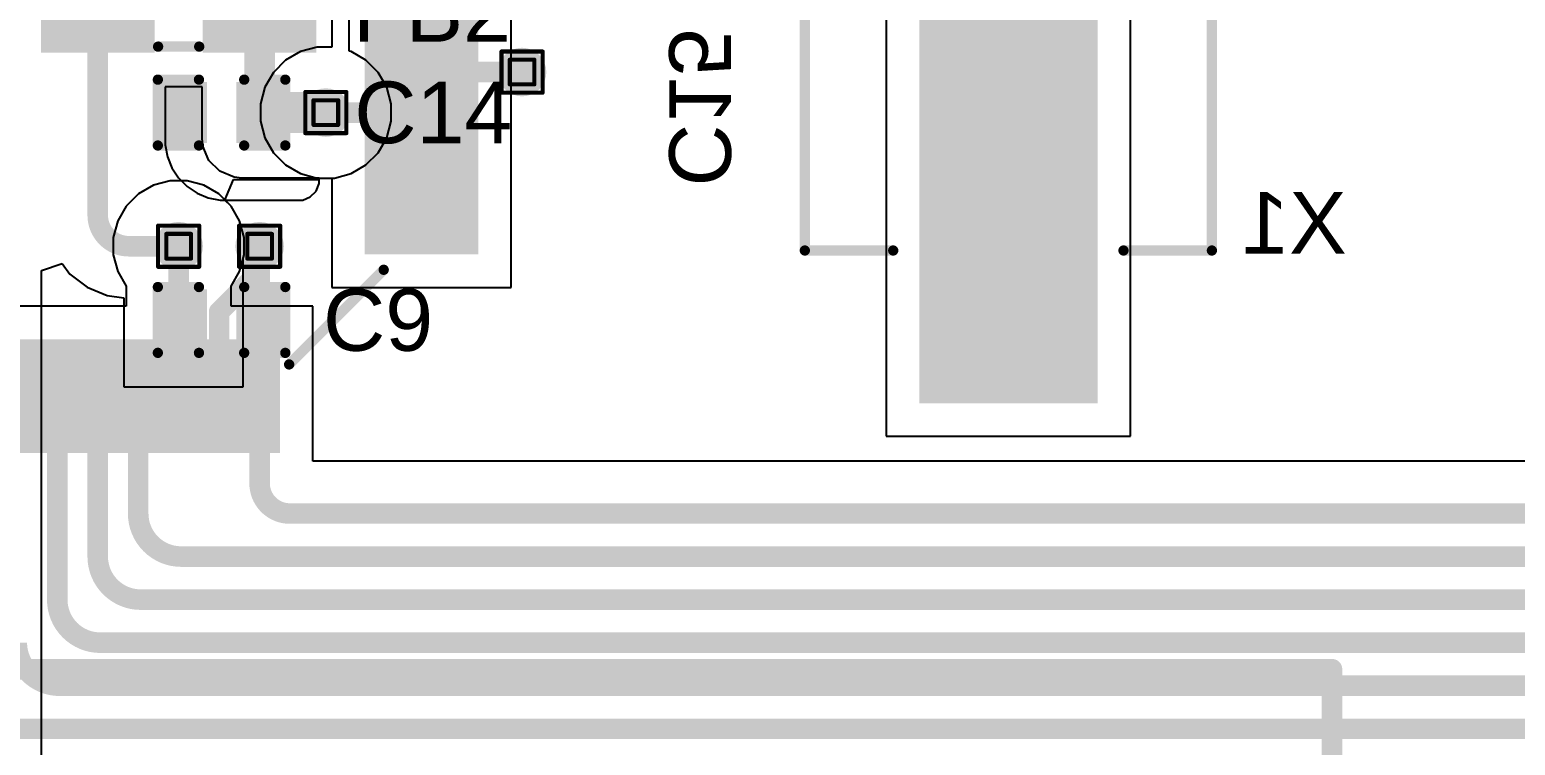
# Model space of a CAD drawing. Header units: inches. Extents: x 0 to 386, y 0 to 148.
# Drawn here: x 119.91 to 138.26, y 48.7 to 57.53 of the extents above; entities that cross this region are included whole.
import ezdxf

# ---------------------------------------------------------------- set-up
doc = ezdxf.new("R2010")
doc.units = ezdxf.units.IN
for name, color, linetype in [('Bottom Layer', 5, 'Continuous'), ('Bottom Overlay', 54, 'Continuous'), ('Bottom Paste', 16, 'Continuous'), ('Bottom Solder', 6, 'Continuous'), ('Drill Drawing', 1, 'Continuous'), ('Top Layer', 1, 'Continuous'), ('Top Overlay', 2, 'Continuous'), ('Top Paste', 8, 'Continuous'), ('Top Solder', 216, 'Continuous'), ('Via Holes', 16, 'Continuous')]:
    doc.layers.add(name, color=color, linetype=linetype)
doc.styles.add('Arial', font='', dxfattribs={"height": 0.2})
doc.styles.get('Arial').set_extended_font_data('Arial')

# ---------------------------------------------------------------- blocks, each defined once
blk = doc.blocks.new('HC_49S_SMD_B_37')
at = {"layer": 'Bottom Layer'}
blk.add_hatch(color=5, dxfattribs=at).paths.add_polyline_path([(2.00000108, 1.00000054), (7.50000024, 1.00000054), (7.50000024, -1.00000054), (2.00000108, -1.00000054)])
at = {"layer": 'Bottom Paste'}
blk.add_hatch(color=16, dxfattribs=at).paths.add_polyline_path([(2.00000108, 1.00000054), (7.50000024, 1.00000054), (7.50000024, -1.00000054), (2.00000108, -1.00000054)])
at = {"layer": 'Bottom Solder'}
blk.add_hatch(color=6, dxfattribs=at).paths.add_polyline_path([(1.89840108, 1.10160054), (7.601600239999999, 1.10160054), (7.601600239999999, -1.10160054), (1.89840108, -1.10160054)])
at = {"layer": 'Bottom Overlay'}
for points in [[(5.715, 2.5146, 0.127, 0.127, 0), (-5.715, 2.5146, 0.127, 0.127, 0)], [(5.715, 1.4224, 0.127, 0.127, 0), (5.715, 2.5146, 0.127, 0.127, 0)], [(5.715, -2.5146, 0.127, 0.127, 0), (5.715, -1.4224, 0.127, 0.127, 0)], [(5.715, -2.5146, 0.127, 0.127, 0), (-5.715, -2.5146, 0.127, 0.127, 0)]]:
    blk.add_lwpolyline(points, format="xyseb", dxfattribs=at)
for points in [[(5.68325, 2.5146, 0.0635, 0.0635, 1), (5.74675, 2.5146, 0.0635, 0.0635, 1)], [(5.68325, 2.5146, 0.0635, 0.0635, 1), (5.74675, 2.5146, 0.0635, 0.0635, 1)], [(5.68325, 1.4224, 0.0635, 0.0635, 1), (5.74675, 1.4224, 0.0635, 0.0635, 1)], [(5.68325, -1.4224, 0.0635, 0.0635, 1), (5.74675, -1.4224, 0.0635, 0.0635, 1)], [(5.68325, -2.5146, 0.0635, 0.0635, 1), (5.74675, -2.5146, 0.0635, 0.0635, 1)], [(5.68325, -2.5146, 0.0635, 0.0635, 1), (5.74675, -2.5146, 0.0635, 0.0635, 1)]]:
    blk.add_lwpolyline(points, format="xyseb", close=True, dxfattribs=at)
blk = doc.blocks.new('64_LQFP__10_10__B_39')
at = {"layer": 'Bottom Layer'}
for points in [[(-3.59999788, 6.350001269999999), (-3.59999788, 5.15000113), (-3.89999728, 5.15000113), (-3.89999728, 6.350001269999999)], [(-3.09999888, 6.350001269999999), (-3.09999888, 5.15000113), (-3.39999828, 5.15000113), (-3.39999828, 6.350001269999999)], [(-2.59999734, 6.350001269999999), (-2.59999734, 5.15000113), (-2.89999674, 5.15000113), (-2.89999674, 6.350001269999999)], [(-2.09999834, 6.350001269999999), (-2.09999834, 5.15000113), (-2.39999774, 5.15000113), (-2.39999774, 6.350001269999999)], [(-1.5999968, 6.350001269999999), (-1.5999968, 5.15000113), (-1.8999962, 5.15000113), (-1.8999962, 6.350001269999999)], [(-1.0999978, 6.350001269999999), (-1.0999978, 5.15000113), (-1.3999972, 5.15000113), (-1.3999972, 6.350001269999999)], [(-6.349998729999999, 3.89999982), (-5.149998589999999, 3.89999982), (-5.149998589999999, 3.60000042), (-6.349998729999999, 3.60000042)], [(-6.349998729999999, 3.40000082), (-5.149998589999999, 3.40000082), (-5.149998589999999, 3.10000142), (-6.349998729999999, 3.10000142)], [(-6.349998729999999, 2.89999928), (-5.149998589999999, 2.89999928), (-5.149998589999999, 2.59999988), (-6.349998729999999, 2.59999988)], [(-6.349998729999999, 2.40000028), (-5.149998589999999, 2.40000028), (-5.149998589999999, 2.10000088), (-6.349998729999999, 2.10000088)], [(-6.349998729999999, 1.89999874), (-5.149998589999999, 1.89999874), (-5.149998589999999, 1.59999934), (-6.349998729999999, 1.59999934)], [(-6.349998729999999, 1.39999974), (-5.149998589999999, 1.39999974), (-5.149998589999999, 1.10000034), (-6.349998729999999, 1.10000034)]]:
    blk.add_hatch(color=5, dxfattribs=at).paths.add_polyline_path(points)
at = {"layer": 'Bottom Paste'}
for points in [[(-3.59999788, 6.350001269999999), (-3.59999788, 5.15000113), (-3.89999728, 5.15000113), (-3.89999728, 6.350001269999999)], [(-3.09999888, 6.350001269999999), (-3.09999888, 5.15000113), (-3.39999828, 5.15000113), (-3.39999828, 6.350001269999999)], [(-2.59999734, 6.350001269999999), (-2.59999734, 5.15000113), (-2.89999674, 5.15000113), (-2.89999674, 6.350001269999999)], [(-2.09999834, 6.350001269999999), (-2.09999834, 5.15000113), (-2.39999774, 5.15000113), (-2.39999774, 6.350001269999999)], [(-1.5999968, 6.350001269999999), (-1.5999968, 5.15000113), (-1.8999962, 5.15000113), (-1.8999962, 6.350001269999999)], [(-1.0999978, 6.350001269999999), (-1.0999978, 5.15000113), (-1.3999972, 5.15000113), (-1.3999972, 6.350001269999999)], [(-6.349998729999999, 3.89999982), (-5.149998589999999, 3.89999982), (-5.149998589999999, 3.60000042), (-6.349998729999999, 3.60000042)], [(-6.349998729999999, 3.40000082), (-5.149998589999999, 3.40000082), (-5.149998589999999, 3.10000142), (-6.349998729999999, 3.10000142)], [(-6.349998729999999, 2.89999928), (-5.149998589999999, 2.89999928), (-5.149998589999999, 2.59999988), (-6.349998729999999, 2.59999988)], [(-6.349998729999999, 2.40000028), (-5.149998589999999, 2.40000028), (-5.149998589999999, 2.10000088), (-6.349998729999999, 2.10000088)], [(-6.349998729999999, 1.89999874), (-5.149998589999999, 1.89999874), (-5.149998589999999, 1.59999934), (-6.349998729999999, 1.59999934)], [(-6.349998729999999, 1.39999974), (-5.149998589999999, 1.39999974), (-5.149998589999999, 1.10000034), (-6.349998729999999, 1.10000034)]]:
    blk.add_hatch(color=16, dxfattribs=at).paths.add_polyline_path(points)
at = {"layer": 'Bottom Solder'}
for points in [[(-3.49839788, 6.451601269999999), (-3.49839788, 5.048401129999999), (-4.001597279999999, 5.048401129999999), (-4.001597279999999, 6.451601269999999)], [(-2.99839888, 6.451601269999999), (-2.99839888, 5.048401129999999), (-3.50159828, 5.048401129999999), (-3.50159828, 6.451601269999999)], [(-2.49839734, 6.451601269999999), (-2.49839734, 5.048401129999999), (-3.00159674, 5.048401129999999), (-3.00159674, 6.451601269999999)], [(-1.99839834, 6.451601269999999), (-1.99839834, 5.048401129999999), (-2.50159774, 5.048401129999999), (-2.50159774, 6.451601269999999)], [(-1.4983968, 6.451601269999999), (-1.4983968, 5.048401129999999), (-2.0015962, 5.048401129999999), (-2.0015962, 6.451601269999999)], [(-0.9983978, 6.451601269999999), (-0.9983978, 5.048401129999999), (-1.5015972, 5.048401129999999), (-1.5015972, 6.451601269999999)], [(-0.4983988, 6.451601269999999), (-0.4983988, 5.048401129999999), (-1.0015982, 5.048401129999999), (-1.0015982, 6.451601269999999)], [(-6.451598729999999, 4.00159982), (-5.04839859, 4.00159982), (-5.04839859, 3.49840042), (-6.451598729999999, 3.49840042)], [(-6.451598729999999, 3.50160082), (-5.04839859, 3.50160082), (-5.04839859, 2.99840142), (-6.451598729999999, 2.99840142)], [(-6.451598729999999, 3.00159928), (-5.04839859, 3.00159928), (-5.04839859, 2.49839988), (-6.451598729999999, 2.49839988)], [(-6.451598729999999, 2.50160028), (-5.04839859, 2.50160028), (-5.04839859, 1.99840088), (-6.451598729999999, 1.99840088)], [(-6.451598729999999, 2.00159874), (-5.04839859, 2.00159874), (-5.04839859, 1.49839934), (-6.451598729999999, 1.49839934)], [(-6.451598729999999, 1.50159974), (-5.04839859, 1.50159974), (-5.04839859, 0.9984003399999999), (-6.451598729999999, 0.9984003399999999)]]:
    blk.add_hatch(color=6, dxfattribs=at).paths.add_polyline_path(points)
at = {"layer": 'Bottom Overlay'}
blk.add_lwpolyline([(-4.1148, 5.3594, 0.127, 0.127, 0), (-5.2832, 4.191, 0.127, 0.127, 0)], format="xyseb", dxfattribs=at)
for points in [[(-4.14655, 5.3594, 0.0635, 0.0635, 1), (-4.08305, 5.3594, 0.0635, 0.0635, 1)], [(-5.31495, 4.191, 0.0635, 0.0635, 1), (-5.251449999999999, 4.191, 0.0635, 0.0635, 1)]]:
    blk.add_lwpolyline(points, format="xyseb", close=True, dxfattribs=at)
blk = doc.blocks.new('I___0805_79')
at = {"layer": 'Top Layer'}
for points in [[(-1.59999807, 0.65999995), (-0.39999793, 0.65999995), (-0.39999793, -0.65999995), (-1.59999807, -0.65999995)], [(0.4000030099999999, 0.65999995), (1.60000315, 0.65999995), (1.60000315, -0.65999995), (0.4000030099999999, -0.65999995)]]:
    blk.add_hatch(color=1, dxfattribs=at).paths.add_polyline_path(points)
at = {"layer": 'Top Paste'}
for points in [[(-1.59999807, 0.65999995), (-0.39999793, 0.65999995), (-0.39999793, -0.65999995), (-1.59999807, -0.65999995)], [(0.4000030099999999, 0.65999995), (1.60000315, 0.65999995), (1.60000315, -0.65999995), (0.4000030099999999, -0.65999995)]]:
    blk.add_hatch(color=8, dxfattribs=at).paths.add_polyline_path(points)
at = {"layer": 'Top Solder'}
for points in [[(-1.70159807, 0.7615999499999999), (-0.29839793, 0.7615999499999999), (-0.29839793, -0.7615999499999999), (-1.70159807, -0.7615999499999999)], [(0.29840301, 0.7615999499999999), (1.70160315, 0.7615999499999999), (1.70160315, -0.7615999499999999), (0.29840301, -0.7615999499999999)]]:
    blk.add_hatch(color=216, dxfattribs=at).paths.add_polyline_path(points)
at = {"layer": 'Top Overlay'}
for points in [[(0.25400254, 0.6858, 0.127, 0.127, 0), (-0.254, 0.6858, 0.127, 0.127, 0)], [(0.25400254, -0.6858, 0.127, 0.127, 0), (-0.254, -0.6858, 0.127, 0.127, 0)]]:
    blk.add_lwpolyline(points, format="xyseb", dxfattribs=at)
for points in [[(-0.2857499999999999, 0.6858, 0.0635, 0.0635, 1), (-0.22225, 0.6858, 0.0635, 0.0635, 1)], [(0.22225254, 0.6858, 0.0635, 0.0635, 1), (0.28575254, 0.6858, 0.0635, 0.0635, 1)], [(-0.2857499999999999, -0.6858, 0.0635, 0.0635, 1), (-0.22225, -0.6858, 0.0635, 0.0635, 1)], [(0.22225254, -0.6858, 0.0635, 0.0635, 1), (0.28575254, -0.6858, 0.0635, 0.0635, 1)]]:
    blk.add_lwpolyline(points, format="xyseb", close=True, dxfattribs=at)
blk = doc.blocks.new('____0402_112')
at = {"layer": 'Top Layer'}
for points in [[(-0.6985, -0.3175), (-0.6985, 0.3175), (-0.2412999999999999, 0.3175), (-0.2413, -0.3175)], [(0.24130254, -0.3175), (0.24130254, 0.3175), (0.6985025399999999, 0.3175), (0.6985025399999999, -0.3175)]]:
    blk.add_hatch(color=1, dxfattribs=at).paths.add_polyline_path(points)
at = {"layer": 'Top Paste'}
for points in [[(-0.6985, -0.3175), (-0.6985, 0.3175), (-0.2412999999999999, 0.3175), (-0.2413, -0.3175)], [(0.24130254, -0.3175), (0.24130254, 0.3175), (0.6985025399999999, 0.3175), (0.6985025399999999, -0.3175)]]:
    blk.add_hatch(color=8, dxfattribs=at).paths.add_polyline_path(points)
at = {"layer": 'Top Solder'}
for points in [[(-0.7584998799999999, -0.37749988), (-0.7584998799999999, 0.37749988), (-0.18130012, 0.37749988), (-0.18130012, -0.37749988)], [(0.1813026599999999, -0.37749988), (0.18130266, 0.37749988), (0.75850242, 0.37749988), (0.75850242, -0.37749988)]]:
    blk.add_hatch(color=216, dxfattribs=at).paths.add_polyline_path(points)
at = {"layer": 'Top Overlay'}
for points in [[(-0.2794, 0.4064, 0.127, 0.127, 0), (-0.7874, 0.4064, 0.127, 0.127, 0)], [(-0.7874, 0.4064, 0.127, 0.127, 0), (-0.7874, -0.4064, 0.127, 0.127, 0)], [(0.7874, 0.4064, 0.127, 0.127, 0), (0.27940254, 0.40640254, 0.127, 0.127, 0)], [(0.7874, 0.4064, 0.127, 0.127, 0), (0.7874, -0.4064, 0.127, 0.127, 0)], [(-0.2794, -0.4064, 0.127, 0.127, 0), (-0.7874, -0.4064, 0.127, 0.127, 0)], [(0.7874, -0.4064, 0.127, 0.127, 0), (0.27940254, -0.40640254, 0.127, 0.127, 0)]]:
    blk.add_lwpolyline(points, format="xyseb", dxfattribs=at)
for points in [[(-0.8191499999999999, 0.4064, 0.0635, 0.0635, 1), (-0.7556499999999999, 0.4064, 0.0635, 0.0635, 1)], [(-0.8191499999999999, 0.4064, 0.0635, 0.0635, 1), (-0.7556499999999999, 0.4064, 0.0635, 0.0635, 1)], [(-0.31115, 0.4064, 0.0635, 0.0635, 1), (-0.24765, 0.4064, 0.0635, 0.0635, 1)], [(0.24765254, 0.40640254, 0.0635, 0.0635, 1), (0.31115254, 0.40640254, 0.0635, 0.0635, 1)], [(0.7556499999999999, 0.4064, 0.0635, 0.0635, 1), (0.8191499999999999, 0.4064, 0.0635, 0.0635, 1)], [(0.7556499999999999, 0.4064, 0.0635, 0.0635, 1), (0.8191499999999999, 0.4064, 0.0635, 0.0635, 1)], [(-0.8191499999999999, -0.4064, 0.0635, 0.0635, 1), (-0.7556499999999999, -0.4064, 0.0635, 0.0635, 1)], [(-0.8191499999999999, -0.4064, 0.0635, 0.0635, 1), (-0.7556499999999999, -0.4064, 0.0635, 0.0635, 1)], [(-0.31115, -0.4064, 0.0635, 0.0635, 1), (-0.24765, -0.4064, 0.0635, 0.0635, 1)], [(0.24765254, -0.40640254, 0.0635, 0.0635, 1), (0.31115254, -0.40640254, 0.0635, 0.0635, 1)], [(0.7556499999999999, -0.4064, 0.0635, 0.0635, 1), (0.8191499999999999, -0.4064, 0.0635, 0.0635, 1)], [(0.7556499999999999, -0.4064, 0.0635, 0.0635, 1), (0.8191499999999999, -0.4064, 0.0635, 0.0635, 1)]]:
    blk.add_lwpolyline(points, format="xyseb", close=True, dxfattribs=at)
blk = doc.blocks.new('____0402_117')
at = {"layer": 'Top Layer'}
for points in [[(-0.6985, -0.3175), (-0.6985, 0.3175), (-0.2412999999999999, 0.3175), (-0.2413, -0.3175)], [(0.2412999999999999, -0.3175), (0.2413, 0.3175), (0.6985, 0.3175), (0.6985, -0.3175)]]:
    blk.add_hatch(color=1, dxfattribs=at).paths.add_polyline_path(points)
at = {"layer": 'Top Paste'}
for points in [[(-0.6985, -0.3175), (-0.6985, 0.3175), (-0.2412999999999999, 0.3175), (-0.2413, -0.3175)], [(0.2412999999999999, -0.3175), (0.2413, 0.3175), (0.6985, 0.3175), (0.6985, -0.3175)]]:
    blk.add_hatch(color=8, dxfattribs=at).paths.add_polyline_path(points)
at = {"layer": 'Top Solder'}
for points in [[(-0.7584998799999999, -0.37749988), (-0.7584998799999999, 0.37749988), (-0.18130012, 0.37749988), (-0.18130012, -0.37749988)], [(0.18130012, -0.37749988), (0.18130012, 0.37749988), (0.7584998799999999, 0.37749988), (0.7584998799999999, -0.37749988)]]:
    blk.add_hatch(color=216, dxfattribs=at).paths.add_polyline_path(points)
at = {"layer": 'Top Overlay'}
for points in [[(-0.7874, 0.4064, 0.127, 0.127, 0), (-0.27939746, 0.40639492, 0.127, 0.127, 0)], [(-0.7874, -0.4064, 0.127, 0.127, 0), (-0.7874, 0.4064, 0.127, 0.127, 0)], [(0.27940254, 0.40640254, 0.127, 0.127, 0), (0.7874, 0.4064, 0.127, 0.127, 0)], [(0.7874, 0.4064, 0.127, 0.127, 0), (0.7874050799999999, -0.40640254, 0.127, 0.127, 0)], [(-0.7874, -0.4064, 0.127, 0.127, 0), (-0.27940254, -0.40640254, 0.127, 0.127, 0)], [(0.27940254, -0.40640254, 0.127, 0.127, 0), (0.7874050799999999, -0.40640254, 0.127, 0.127, 0)]]:
    blk.add_lwpolyline(points, format="xyseb", dxfattribs=at)
for points in [[(-0.8191499999999999, 0.4064, 0.0635, 0.0635, 1), (-0.7556499999999999, 0.4064, 0.0635, 0.0635, 1)], [(-0.8191499999999999, 0.4064, 0.0635, 0.0635, 1), (-0.7556499999999999, 0.4064, 0.0635, 0.0635, 1)], [(-0.31114746, 0.40639492, 0.0635, 0.0635, 1), (-0.24764746, 0.40639492, 0.0635, 0.0635, 1)], [(0.24765254, 0.40640254, 0.0635, 0.0635, 1), (0.31115254, 0.40640254, 0.0635, 0.0635, 1)], [(0.7556499999999999, 0.4064, 0.0635, 0.0635, 1), (0.8191499999999999, 0.4064, 0.0635, 0.0635, 1)], [(0.7556499999999999, 0.4064, 0.0635, 0.0635, 1), (0.8191499999999999, 0.4064, 0.0635, 0.0635, 1)], [(-0.8191499999999999, -0.4064, 0.0635, 0.0635, 1), (-0.7556499999999999, -0.4064, 0.0635, 0.0635, 1)], [(-0.8191499999999999, -0.4064, 0.0635, 0.0635, 1), (-0.7556499999999999, -0.4064, 0.0635, 0.0635, 1)], [(-0.31115254, -0.40640254, 0.0635, 0.0635, 1), (-0.24765254, -0.40640254, 0.0635, 0.0635, 1)], [(0.24765254, -0.40640254, 0.0635, 0.0635, 1), (0.31115254, -0.40640254, 0.0635, 0.0635, 1)], [(0.75565508, -0.40640254, 0.0635, 0.0635, 1), (0.8191550799999999, -0.40640254, 0.0635, 0.0635, 1)], [(0.75565508, -0.40640254, 0.0635, 0.0635, 1), (0.8191550799999999, -0.40640254, 0.0635, 0.0635, 1)]]:
    blk.add_lwpolyline(points, format="xyseb", close=True, dxfattribs=at)

msp = doc.modelspace()

# ---------------------------------------------------------------- hatches: boundary and pattern name
at = {"layer": 'Bottom Layer'}
h = msp.add_hatch(color=5, dxfattribs=at)
edge = h.paths.add_edge_path()
edge.add_arc((125.99233628, 57.01200179999999), 0.2999994, 0, 360)
h = msp.add_hatch(color=5, dxfattribs=at)
edge = h.paths.add_edge_path()
edge.add_arc((123.56800026, 56.51200026), 0.2999994, 0, 360)
h = msp.add_hatch(color=5, dxfattribs=at)
edge = h.paths.add_edge_path()
edge.add_arc((121.7499978, 54.86200102), 0.2999994, 0, 360)
h = msp.add_hatch(color=5, dxfattribs=at)
edge = h.paths.add_edge_path()
edge.add_arc((122.75007454, 54.86200102), 0.2999994, 0, 360)
at = {"layer": 'Top Layer'}
h = msp.add_hatch(color=1, dxfattribs=at)
edge = h.paths.add_edge_path()
edge.add_arc((125.99233628, 57.01200179999999), 0.2999994, 0, 360)
h = msp.add_hatch(color=1, dxfattribs=at)
edge = h.paths.add_edge_path()
edge.add_arc((123.56800026, 56.51200026), 0.2999994, 0, 360)
h = msp.add_hatch(color=1, dxfattribs=at)
edge = h.paths.add_edge_path()
edge.add_arc((121.7499978, 54.86200102), 0.2999994, 0, 360)
h = msp.add_hatch(color=1, dxfattribs=at)
edge = h.paths.add_edge_path()
edge.add_arc((122.75007454, 54.86200102), 0.2999994, 0, 360)
at = {"layer": 'Via Holes'}
h = msp.add_hatch(color=7, dxfattribs=at)
edge = h.paths.add_edge_path()
edge.add_arc((125.99233628, 57.01200179999999), 0.1499997, 0, 360)
h = msp.add_hatch(color=7, dxfattribs=at)
edge = h.paths.add_edge_path()
edge.add_arc((123.56800026, 56.51200026), 0.1499997, 0, 360)
h = msp.add_hatch(color=7, dxfattribs=at)
edge = h.paths.add_edge_path()
edge.add_arc((121.7499978, 54.86200102), 0.1499997, 0, 360)
h = msp.add_hatch(color=7, dxfattribs=at)
edge = h.paths.add_edge_path()
edge.add_arc((122.75007454, 54.86200102), 0.1499997, 0, 360)

# ---------------------------------------------------------------- linework, layer by layer
at = {"layer": 'Bottom Layer'}
for p, q in [((130.49199962, 59.03199522), (130.49199962, 52.5159986)), ((133.5080007, 52.5159986), (133.5080007, 59.03199776)), ((123.64200062, 58.70400248), (123.64200062, 57.31999965999999)), ((125.85799822, 57.35400009999999), (125.85799822, 58.35400064)), ((123.25612382, 57.264935), (123.0718773, 57.1585598)), ((123.46162506, 57.31999965999999), (123.25612382, 57.264935)), ((123.64200062, 57.31999965999999), (123.46162506, 57.31999965999999)), ((125.85799822, 56.8540011), (125.85799822, 57.35400009999999)), ((123.0718773, 57.1585598), (122.92144072, 57.00812321999999)), ((122.92144072, 57.00812321999999), (122.81506552, 56.82387669999999)), ((122.81506552, 56.82387669999999), (122.76000086, 56.61837546)), ((125.85799822, 55.85400056), (125.85799822, 56.8540011)), ((122.76000086, 56.61837546), (122.76000086, 56.40562506)), ((122.76000086, 56.40562506), (122.81506552, 56.20012381999999)), ((122.81506552, 56.20012381999999), (122.92144072, 56.0158773)), ((122.92144072, 56.0158773), (123.0718773, 55.86544072)), ((123.0718773, 55.86544072), (123.25612382, 55.75906551999999)), ((125.85799822, 54.85400002), (125.85799822, 55.85400056)), ((121.43812136, 55.61493576), (121.25387484, 55.50856056)), ((121.6436226, 55.67000041999999), (121.43812136, 55.61493576)), ((121.856373, 55.67000041999999), (121.6436226, 55.67000041999999)), ((122.06187424, 55.61493576), (121.856373, 55.67000041999999)), ((122.24612076, 55.50856056), (122.06187424, 55.61493576)), ((123.25612382, 55.75906551999999), (123.46162506, 55.70400085999999)), ((123.46162506, 55.70400085999999), (123.64200062, 55.70400085999999)), ((123.64200062, 55.70400085999999), (123.64200062, 54.35400102)), ((121.25387484, 55.50856056), (121.10343826, 55.35812397999999)), ((122.39655734, 55.35812397999999), (122.24612076, 55.50856056)), ((121.10343826, 55.35812397999999), (120.99706306, 55.17387745999999)), ((122.50293254, 55.17387745999999), (122.39655734, 55.35812397999999)), ((120.99706306, 55.17387745999999), (120.9419984, 54.96837621999999)), ((122.5579972, 54.96837621999999), (122.50293254, 55.17387745999999)), ((120.9419984, 54.96837621999999), (120.9419984, 54.75562582)), ((122.5579972, 54.75562582), (122.5579972, 54.96837621999999)), ((120.9419984, 54.75562582), (120.99706306, 54.55012457999999)), ((122.50293254, 54.55012457999999), (122.5579972, 54.75562582)), ((125.85799822, 54.35400102), (125.85799822, 54.85400002)), ((120.99706306, 54.55012457999999), (121.10255688, 54.36740459999999)), ((122.39743872, 54.36740459999999), (122.50293254, 54.55012457999999)), ((121.10255688, 54.36740459999999), (121.10255688, 54.11999844)), ((122.39743872, 54.11999844), (122.39743872, 54.36740459999999)), ((123.64200062, 54.35400102), (125.85799822, 54.35400102)), ((121.10255688, 54.11999844), (118.02409466, 54.11999844)), ((123.40799804, 54.11999844), (122.39743872, 54.11999844)), ((123.40799804, 52.20943584), (123.40799804, 54.11999844)), ((130.49199962, 52.5159986), (133.5080007, 52.5159986)), ((123.78485784, 52.20943584), (123.40799804, 52.20943584)), ((143.68035272, 52.20943837999999), (123.78485784, 52.20943584))]:
    msp.add_line(p, q, dxfattribs=at)
for points in [[(132.00000016, 55.77399818, 0.254, 0.254, 0), (132.00000016, 59.29834978, 0.254, 0.254, 0)], [(124.74999942, 57.01200179999999, 0.254, 0.254, 0), (125.99233628, 57.01200179999999, 0.254, 0.254, 0)], [(123.56800026, 56.51200026, 0.254, 0.254, 0), (124.74999942, 56.51200026, 0.254, 0.254, 0)], [(121.7499978, 53.01199964, 0.254, 0.254, 0), (121.7499978, 54.86200102, 0.254, 0.254, 0)], [(122.68387198, 54.79579845999999, 0.254, 0.254, 0), (122.75007454, 54.86200102, 0.254, 0.254, 0)], [(122.68387198, 54.4860099, 0.254, 0.254, 0), (122.68387198, 54.79579845999999, 0.254, 0.254, 0)], [(122.24999934, 54.05213726, 0.254, 0.254, 0), (122.68387198, 54.4860099, 0.254, 0.254, 0)], [(122.24999934, 53.01199964, 0.254, 0.254, 0), (122.24999934, 54.05213726, 0.254, 0.254, 0)], [(120.24999826, 50.49899476, 0.254, 0.254, 0), (120.24999826, 53.01199964, 0.254, 0.254, 0)], [(120.74999726, 51.03049484, 0.254, 0.254, 0), (120.74999726, 53.01199964, 0.254, 0.254, 0)], [(121.2499988, 51.56199492, 0.254, 0.254, 0), (121.2499988, 53.01199964, 0.254, 0.254, 0)], [(122.74999834, 51.93490502, 0.254, 0.254, 0), (122.74999834, 53.01199964, 0.254, 0.254, 0)], [(123.12290844, 51.56199492, 0.254, 0.254, -0.4142135623730951), (122.74999834, 51.93490502, 0.254, 0.254, 0)], [(121.78149888, 51.03049484, 0.254, 0.254, -0.4142135623730951), (121.2499988, 51.56199492, 0.254, 0.254, 0)], [(123.12290844, 51.56199492, 0.254, 0.254, 0), (123.78485784, 51.56199492, 0.254, 0.254, 0)], [(123.78485784, 51.56199492, 0.254, 0.254, 0), (143.68035272, 51.56199745999999, 0.254, 0.254, 0)], [(121.28149734, 50.49899476, 0.254, 0.254, -0.4142135623730951), (120.74999726, 51.03049484, 0.254, 0.254, 0)], [(121.78149888, 51.03049484, 0.254, 0.254, 0), (122.89999804, 51.03049484, 0.254, 0.254, 0)], [(122.89999804, 51.03049484, 0.254, 0.254, 0), (173.2394554, 51.03049992, 0.254, 0.254, 0)], [(120.7814958, 49.96749722, 0.254, 0.254, -0.4142135623730951), (120.24999826, 50.49899476, 0.254, 0.254, 0)], [(121.28149734, 50.49899476, 0.254, 0.254, 0), (123.35394176, 50.49899476, 0.254, 0.254, 0)], [(123.35394176, 50.49899476, 0.254, 0.254, 0), (213.19748826, 50.49900237999999, 0.254, 0.254, 0)], [(120.28149426, 49.43600222, 0.254, 0.254, -0.4142135623730951), (119.74999926, 49.96749722, 0.254, 0.254, 0)], [(120.7814958, 49.96749722, 0.254, 0.254, 0), (123.35394176, 49.96749722, 0.254, 0.254, 0)], [(123.35394176, 49.96749722, 0.254, 0.254, 0), (213.28303292, 49.96750484, 0.254, 0.254, 0)], [(120.28149426, 49.43600222, 0.254, 0.254, 0), (123.35394176, 49.43600222, 0.254, 0.254, 0)], [(123.35394176, 49.43600222, 0.254, 0.254, 0), (173.2447767, 49.4360073, 0.254, 0.254, 0)], [(119.78149272, 48.90450722, 0.254, 0.254, 0), (123.56939472, 48.90450722, 0.254, 0.254, 0)], [(123.56939472, 48.90450722, 0.254, 0.254, 0), (144.7550826, 48.90450722, 0.254, 0.254, 0)]]:
    msp.add_lwpolyline(points, format="xyseb", dxfattribs=at)
for points in [[(124.68649942, 57.01200179999999, 0.127, 0.127, 1), (124.81349942, 57.01200179999999, 0.127, 0.127, 1)], [(125.92883628, 57.01200179999999, 0.127, 0.127, 1), (126.05583628, 57.01200179999999, 0.127, 0.127, 1)], [(123.50450026, 56.51200026, 0.127, 0.127, 1), (123.63150026, 56.51200026, 0.127, 0.127, 1)], [(124.68649942, 56.51200026, 0.127, 0.127, 1), (124.81349942, 56.51200026, 0.127, 0.127, 1)], [(131.93650016, 55.77399818, 0.127, 0.127, 1), (132.06350016, 55.77399818, 0.127, 0.127, 1)], [(121.6864978, 54.86200102, 0.127, 0.127, 1), (121.8134978, 54.86200102, 0.127, 0.127, 1)], [(122.62037198, 54.79579845999999, 0.127, 0.127, 1), (122.74737198, 54.79579845999999, 0.127, 0.127, 1)], [(122.62037198, 54.79579845999999, 0.127, 0.127, 1), (122.74737198, 54.79579845999999, 0.127, 0.127, 1)], [(122.68657454, 54.86200102, 0.127, 0.127, 1), (122.81357454, 54.86200102, 0.127, 0.127, 1)], [(122.62037198, 54.4860099, 0.127, 0.127, 1), (122.74737198, 54.4860099, 0.127, 0.127, 1)], [(122.62037198, 54.4860099, 0.127, 0.127, 1), (122.74737198, 54.4860099, 0.127, 0.127, 1)], [(122.18649934, 54.05213726, 0.127, 0.127, 1), (122.31349934, 54.05213726, 0.127, 0.127, 1)], [(122.18649934, 54.05213726, 0.127, 0.127, 1), (122.31349934, 54.05213726, 0.127, 0.127, 1)], [(120.18649826, 53.01199964, 0.127, 0.127, 1), (120.31349826, 53.01199964, 0.127, 0.127, 1)], [(120.68649726, 53.01199964, 0.127, 0.127, 1), (120.81349726, 53.01199964, 0.127, 0.127, 1)], [(121.1864988, 53.01199964, 0.127, 0.127, 1), (121.3134988, 53.01199964, 0.127, 0.127, 1)], [(121.6864978, 53.01199964, 0.127, 0.127, 1), (121.8134978, 53.01199964, 0.127, 0.127, 1)], [(122.18649934, 53.01199964, 0.127, 0.127, 1), (122.31349934, 53.01199964, 0.127, 0.127, 1)], [(122.68649834, 53.01199964, 0.127, 0.127, 1), (122.81349834, 53.01199964, 0.127, 0.127, 1)], [(122.68649834, 51.93490502, 0.127, 0.127, 1), (122.81349834, 51.93490502, 0.127, 0.127, 1)], [(122.68649834, 51.93490502, 0.127, 0.127, 1), (122.81349834, 51.93490502, 0.127, 0.127, 1)], [(121.1864988, 51.56199492, 0.127, 0.127, 1), (121.3134988, 51.56199492, 0.127, 0.127, 1)], [(121.1864988, 51.56199492, 0.127, 0.127, 1), (121.3134988, 51.56199492, 0.127, 0.127, 1)], [(123.05940844, 51.56199492, 0.127, 0.127, 1), (123.18640844, 51.56199492, 0.127, 0.127, 1)], [(123.05940844, 51.56199492, 0.127, 0.127, 1), (123.18640844, 51.56199492, 0.127, 0.127, 1)], [(123.72135784, 51.56199492, 0.127, 0.127, 1), (123.84835784, 51.56199492, 0.127, 0.127, 1)], [(123.72135784, 51.56199492, 0.127, 0.127, 1), (123.84835784, 51.56199492, 0.127, 0.127, 1)], [(120.68649726, 51.03049484, 0.127, 0.127, 1), (120.81349726, 51.03049484, 0.127, 0.127, 1)], [(120.68649726, 51.03049484, 0.127, 0.127, 1), (120.81349726, 51.03049484, 0.127, 0.127, 1)], [(121.71799888, 51.03049484, 0.127, 0.127, 1), (121.84499888, 51.03049484, 0.127, 0.127, 1)], [(121.71799888, 51.03049484, 0.127, 0.127, 1), (121.84499888, 51.03049484, 0.127, 0.127, 1)], [(122.83649804, 51.03049484, 0.127, 0.127, 1), (122.96349804, 51.03049484, 0.127, 0.127, 1)], [(122.83649804, 51.03049484, 0.127, 0.127, 1), (122.96349804, 51.03049484, 0.127, 0.127, 1)], [(120.18649826, 50.49899476, 0.127, 0.127, 1), (120.31349826, 50.49899476, 0.127, 0.127, 1)], [(120.18649826, 50.49899476, 0.127, 0.127, 1), (120.31349826, 50.49899476, 0.127, 0.127, 1)], [(121.21799734, 50.49899476, 0.127, 0.127, 1), (121.34499734, 50.49899476, 0.127, 0.127, 1)], [(121.21799734, 50.49899476, 0.127, 0.127, 1), (121.34499734, 50.49899476, 0.127, 0.127, 1)], [(123.29044176, 50.49899476, 0.127, 0.127, 1), (123.41744176, 50.49899476, 0.127, 0.127, 1)], [(123.29044176, 50.49899476, 0.127, 0.127, 1), (123.41744176, 50.49899476, 0.127, 0.127, 1)], [(120.7179958, 49.96749722, 0.127, 0.127, 1), (120.8449958, 49.96749722, 0.127, 0.127, 1)], [(120.7179958, 49.96749722, 0.127, 0.127, 1), (120.8449958, 49.96749722, 0.127, 0.127, 1)], [(123.29044176, 49.96749722, 0.127, 0.127, 1), (123.41744176, 49.96749722, 0.127, 0.127, 1)], [(123.29044176, 49.96749722, 0.127, 0.127, 1), (123.41744176, 49.96749722, 0.127, 0.127, 1)], [(120.21799426, 49.43600222, 0.127, 0.127, 1), (120.34499426, 49.43600222, 0.127, 0.127, 1)], [(120.21799426, 49.43600222, 0.127, 0.127, 1), (120.34499426, 49.43600222, 0.127, 0.127, 1)], [(123.29044176, 49.43600222, 0.127, 0.127, 1), (123.41744176, 49.43600222, 0.127, 0.127, 1)], [(123.29044176, 49.43600222, 0.127, 0.127, 1), (123.41744176, 49.43600222, 0.127, 0.127, 1)], [(123.50589472, 48.90450722, 0.127, 0.127, 1), (123.63289472, 48.90450722, 0.127, 0.127, 1)], [(123.50589472, 48.90450722, 0.127, 0.127, 1), (123.63289472, 48.90450722, 0.127, 0.127, 1)]]:
    msp.add_lwpolyline(points, format="xyseb", close=True, dxfattribs=at)
at = {"layer": 'Drill Drawing'}
for points in [[(125.73833628, 57.26600180000001, 0.0508, 0.0508, 0), (126.24633628, 57.26600180000001, 0.0508, 0.0508, 0)], [(125.73833628, 56.7580018, 0.0508, 0.0508, 0), (125.73833628, 57.26600180000001, 0.0508, 0.0508, 0)], [(126.24633628, 56.7580018, 0.0508, 0.0508, 0), (126.24633628, 57.26600180000001, 0.0508, 0.0508, 0)], [(125.83993628, 57.1644018, 0.0508, 0.0508, 0), (126.14473628, 57.1644018, 0.0508, 0.0508, 0)], [(125.83993628, 56.8596018, 0.0508, 0.0508, 0), (125.83993628, 57.1644018, 0.0508, 0.0508, 0)], [(126.14473628, 56.8596018, 0.0508, 0.0508, 0), (126.14473628, 57.1644018, 0.0508, 0.0508, 0)], [(123.31400026, 56.76600026, 0.0508, 0.0508, 0), (123.82200026, 56.76600026, 0.0508, 0.0508, 0)], [(123.31400026, 56.25800026, 0.0508, 0.0508, 0), (123.31400026, 56.76600026, 0.0508, 0.0508, 0)], [(123.82200026, 56.25800026, 0.0508, 0.0508, 0), (123.82200026, 56.76600026, 0.0508, 0.0508, 0)], [(125.73833628, 56.7580018, 0.0508, 0.0508, 0), (126.24633628, 56.7580018, 0.0508, 0.0508, 0)], [(125.83993628, 56.8596018, 0.0508, 0.0508, 0), (126.14473628, 56.8596018, 0.0508, 0.0508, 0)], [(123.41560026, 56.66440025999999, 0.0508, 0.0508, 0), (123.72040026, 56.66440025999999, 0.0508, 0.0508, 0)], [(123.41560026, 56.35960025999999, 0.0508, 0.0508, 0), (123.41560026, 56.66440025999999, 0.0508, 0.0508, 0)], [(123.72040026, 56.35960025999999, 0.0508, 0.0508, 0), (123.72040026, 56.66440025999999, 0.0508, 0.0508, 0)], [(123.41560026, 56.35960025999999, 0.0508, 0.0508, 0), (123.72040026, 56.35960025999999, 0.0508, 0.0508, 0)], [(123.31400026, 56.25800026, 0.0508, 0.0508, 0), (123.82200026, 56.25800026, 0.0508, 0.0508, 0)], [(121.4959978, 55.11600102, 0.0508, 0.0508, 0), (122.0039978, 55.11600102, 0.0508, 0.0508, 0)], [(121.4959978, 54.60800102, 0.0508, 0.0508, 0), (121.4959978, 55.11600102, 0.0508, 0.0508, 0)], [(122.0039978, 54.60800102, 0.0508, 0.0508, 0), (122.0039978, 55.11600102, 0.0508, 0.0508, 0)], [(122.49607454, 55.11600102, 0.0508, 0.0508, 0), (123.00407454, 55.11600102, 0.0508, 0.0508, 0)], [(122.49607454, 54.60800102, 0.0508, 0.0508, 0), (122.49607454, 55.11600102, 0.0508, 0.0508, 0)], [(123.00407454, 54.60800102, 0.0508, 0.0508, 0), (123.00407454, 55.11600102, 0.0508, 0.0508, 0)], [(121.5975978, 55.01440101999999, 0.0508, 0.0508, 0), (121.9023978, 55.01440101999999, 0.0508, 0.0508, 0)], [(121.5975978, 54.70960101999999, 0.0508, 0.0508, 0), (121.5975978, 55.01440101999999, 0.0508, 0.0508, 0)], [(121.9023978, 54.70960101999999, 0.0508, 0.0508, 0), (121.9023978, 55.01440101999999, 0.0508, 0.0508, 0)], [(122.59767454, 55.01440101999999, 0.0508, 0.0508, 0), (122.90247454, 55.01440101999999, 0.0508, 0.0508, 0)], [(122.59767454, 54.70960101999999, 0.0508, 0.0508, 0), (122.59767454, 55.01440101999999, 0.0508, 0.0508, 0)], [(122.90247454, 54.70960101999999, 0.0508, 0.0508, 0), (122.90247454, 55.01440101999999, 0.0508, 0.0508, 0)], [(121.5975978, 54.70960101999999, 0.0508, 0.0508, 0), (121.9023978, 54.70960101999999, 0.0508, 0.0508, 0)], [(122.59767454, 54.70960101999999, 0.0508, 0.0508, 0), (122.90247454, 54.70960101999999, 0.0508, 0.0508, 0)], [(121.4959978, 54.60800102, 0.0508, 0.0508, 0), (122.0039978, 54.60800102, 0.0508, 0.0508, 0)], [(122.49607454, 54.60800102, 0.0508, 0.0508, 0), (123.00407454, 54.60800102, 0.0508, 0.0508, 0)]]:
    msp.add_lwpolyline(points, format="xyseb", dxfattribs=at)
for points in [[(125.72563628, 57.26600180000001, 0.0254, 0.0254, 1), (125.75103628, 57.26600180000001, 0.0254, 0.0254, 1)], [(125.72563628, 57.26600180000001, 0.0254, 0.0254, 1), (125.75103628, 57.26600180000001, 0.0254, 0.0254, 1)], [(126.23363628, 57.26600180000001, 0.0254, 0.0254, 1), (126.25903628, 57.26600180000001, 0.0254, 0.0254, 1)], [(126.23363628, 57.26600180000001, 0.0254, 0.0254, 1), (126.25903628, 57.26600180000001, 0.0254, 0.0254, 1)], [(125.82723628, 57.1644018, 0.0254, 0.0254, 1), (125.85263628, 57.1644018, 0.0254, 0.0254, 1)], [(125.82723628, 57.1644018, 0.0254, 0.0254, 1), (125.85263628, 57.1644018, 0.0254, 0.0254, 1)], [(126.13203628, 57.1644018, 0.0254, 0.0254, 1), (126.15743628, 57.1644018, 0.0254, 0.0254, 1)], [(126.13203628, 57.1644018, 0.0254, 0.0254, 1), (126.15743628, 57.1644018, 0.0254, 0.0254, 1)], [(123.30130026, 56.76600026, 0.0254, 0.0254, 1), (123.32670026, 56.76600026, 0.0254, 0.0254, 1)], [(123.30130026, 56.76600026, 0.0254, 0.0254, 1), (123.32670026, 56.76600026, 0.0254, 0.0254, 1)], [(123.80930026, 56.76600026, 0.0254, 0.0254, 1), (123.83470026, 56.76600026, 0.0254, 0.0254, 1)], [(123.80930026, 56.76600026, 0.0254, 0.0254, 1), (123.83470026, 56.76600026, 0.0254, 0.0254, 1)], [(125.72563628, 56.7580018, 0.0254, 0.0254, 1), (125.75103628, 56.7580018, 0.0254, 0.0254, 1)], [(125.72563628, 56.7580018, 0.0254, 0.0254, 1), (125.75103628, 56.7580018, 0.0254, 0.0254, 1)], [(125.82723628, 56.8596018, 0.0254, 0.0254, 1), (125.85263628, 56.8596018, 0.0254, 0.0254, 1)], [(125.82723628, 56.8596018, 0.0254, 0.0254, 1), (125.85263628, 56.8596018, 0.0254, 0.0254, 1)], [(126.13203628, 56.8596018, 0.0254, 0.0254, 1), (126.15743628, 56.8596018, 0.0254, 0.0254, 1)], [(126.13203628, 56.8596018, 0.0254, 0.0254, 1), (126.15743628, 56.8596018, 0.0254, 0.0254, 1)], [(126.23363628, 56.7580018, 0.0254, 0.0254, 1), (126.25903628, 56.7580018, 0.0254, 0.0254, 1)], [(126.23363628, 56.7580018, 0.0254, 0.0254, 1), (126.25903628, 56.7580018, 0.0254, 0.0254, 1)], [(123.40290026, 56.66440025999999, 0.0254, 0.0254, 1), (123.42830026, 56.66440025999999, 0.0254, 0.0254, 1)], [(123.40290026, 56.66440025999999, 0.0254, 0.0254, 1), (123.42830026, 56.66440025999999, 0.0254, 0.0254, 1)], [(123.70770026, 56.66440025999999, 0.0254, 0.0254, 1), (123.73310026, 56.66440025999999, 0.0254, 0.0254, 1)], [(123.70770026, 56.66440025999999, 0.0254, 0.0254, 1), (123.73310026, 56.66440025999999, 0.0254, 0.0254, 1)], [(123.40290026, 56.35960025999999, 0.0254, 0.0254, 1), (123.42830026, 56.35960025999999, 0.0254, 0.0254, 1)], [(123.40290026, 56.35960025999999, 0.0254, 0.0254, 1), (123.42830026, 56.35960025999999, 0.0254, 0.0254, 1)], [(123.70770026, 56.35960025999999, 0.0254, 0.0254, 1), (123.73310026, 56.35960025999999, 0.0254, 0.0254, 1)], [(123.70770026, 56.35960025999999, 0.0254, 0.0254, 1), (123.73310026, 56.35960025999999, 0.0254, 0.0254, 1)], [(123.30130026, 56.25800026, 0.0254, 0.0254, 1), (123.32670026, 56.25800026, 0.0254, 0.0254, 1)], [(123.30130026, 56.25800026, 0.0254, 0.0254, 1), (123.32670026, 56.25800026, 0.0254, 0.0254, 1)], [(123.80930026, 56.25800026, 0.0254, 0.0254, 1), (123.83470026, 56.25800026, 0.0254, 0.0254, 1)], [(123.80930026, 56.25800026, 0.0254, 0.0254, 1), (123.83470026, 56.25800026, 0.0254, 0.0254, 1)], [(121.4832978, 55.11600102, 0.0254, 0.0254, 1), (121.5086978, 55.11600102, 0.0254, 0.0254, 1)], [(121.4832978, 55.11600102, 0.0254, 0.0254, 1), (121.5086978, 55.11600102, 0.0254, 0.0254, 1)], [(121.9912978, 55.11600102, 0.0254, 0.0254, 1), (122.0166978, 55.11600102, 0.0254, 0.0254, 1)], [(121.9912978, 55.11600102, 0.0254, 0.0254, 1), (122.0166978, 55.11600102, 0.0254, 0.0254, 1)], [(122.48337454, 55.11600102, 0.0254, 0.0254, 1), (122.50877454, 55.11600102, 0.0254, 0.0254, 1)], [(122.48337454, 55.11600102, 0.0254, 0.0254, 1), (122.50877454, 55.11600102, 0.0254, 0.0254, 1)], [(122.99137454, 55.11600102, 0.0254, 0.0254, 1), (123.01677454, 55.11600102, 0.0254, 0.0254, 1)], [(122.99137454, 55.11600102, 0.0254, 0.0254, 1), (123.01677454, 55.11600102, 0.0254, 0.0254, 1)], [(121.5848978, 55.01440101999999, 0.0254, 0.0254, 1), (121.6102978, 55.01440101999999, 0.0254, 0.0254, 1)], [(121.5848978, 55.01440101999999, 0.0254, 0.0254, 1), (121.6102978, 55.01440101999999, 0.0254, 0.0254, 1)], [(121.8896978, 55.01440101999999, 0.0254, 0.0254, 1), (121.9150978, 55.01440101999999, 0.0254, 0.0254, 1)], [(121.8896978, 55.01440101999999, 0.0254, 0.0254, 1), (121.9150978, 55.01440101999999, 0.0254, 0.0254, 1)], [(122.58497454, 55.01440101999999, 0.0254, 0.0254, 1), (122.61037454, 55.01440101999999, 0.0254, 0.0254, 1)], [(122.58497454, 55.01440101999999, 0.0254, 0.0254, 1), (122.61037454, 55.01440101999999, 0.0254, 0.0254, 1)], [(122.88977454, 55.01440101999999, 0.0254, 0.0254, 1), (122.91517454, 55.01440101999999, 0.0254, 0.0254, 1)], [(122.88977454, 55.01440101999999, 0.0254, 0.0254, 1), (122.91517454, 55.01440101999999, 0.0254, 0.0254, 1)], [(121.5848978, 54.70960101999999, 0.0254, 0.0254, 1), (121.6102978, 54.70960101999999, 0.0254, 0.0254, 1)], [(121.5848978, 54.70960101999999, 0.0254, 0.0254, 1), (121.6102978, 54.70960101999999, 0.0254, 0.0254, 1)], [(121.8896978, 54.70960101999999, 0.0254, 0.0254, 1), (121.9150978, 54.70960101999999, 0.0254, 0.0254, 1)], [(121.8896978, 54.70960101999999, 0.0254, 0.0254, 1), (121.9150978, 54.70960101999999, 0.0254, 0.0254, 1)], [(122.58497454, 54.70960101999999, 0.0254, 0.0254, 1), (122.61037454, 54.70960101999999, 0.0254, 0.0254, 1)], [(122.58497454, 54.70960101999999, 0.0254, 0.0254, 1), (122.61037454, 54.70960101999999, 0.0254, 0.0254, 1)], [(122.88977454, 54.70960101999999, 0.0254, 0.0254, 1), (122.91517454, 54.70960101999999, 0.0254, 0.0254, 1)], [(122.88977454, 54.70960101999999, 0.0254, 0.0254, 1), (122.91517454, 54.70960101999999, 0.0254, 0.0254, 1)], [(121.4832978, 54.60800102, 0.0254, 0.0254, 1), (121.5086978, 54.60800102, 0.0254, 0.0254, 1)], [(121.4832978, 54.60800102, 0.0254, 0.0254, 1), (121.5086978, 54.60800102, 0.0254, 0.0254, 1)], [(121.9912978, 54.60800102, 0.0254, 0.0254, 1), (122.0166978, 54.60800102, 0.0254, 0.0254, 1)], [(121.9912978, 54.60800102, 0.0254, 0.0254, 1), (122.0166978, 54.60800102, 0.0254, 0.0254, 1)], [(122.48337454, 54.60800102, 0.0254, 0.0254, 1), (122.50877454, 54.60800102, 0.0254, 0.0254, 1)], [(122.48337454, 54.60800102, 0.0254, 0.0254, 1), (122.50877454, 54.60800102, 0.0254, 0.0254, 1)], [(122.99137454, 54.60800102, 0.0254, 0.0254, 1), (123.01677454, 54.60800102, 0.0254, 0.0254, 1)], [(122.99137454, 54.60800102, 0.0254, 0.0254, 1), (123.01677454, 54.60800102, 0.0254, 0.0254, 1)]]:
    msp.add_lwpolyline(points, format="xyseb", close=True, dxfattribs=at)
at = {"layer": 'Top Layer'}
for p, q in [((123.85799714, 57.27079731999999), (123.85799714, 58.72858459999999)), ((123.8798767, 57.264935), (123.85799714, 57.27079731999999)), ((124.06412322, 57.1585598), (123.8798767, 57.264935)), ((124.2145598, 57.00812321999999), (124.06412322, 57.1585598)), ((124.320935, 56.82387669999999), (124.2145598, 57.00812321999999)), ((121.58167708, 56.82950026), (121.58167454, 56.18609286)), ((122.03887708, 56.82950026), (121.58167708, 56.82950026)), ((122.03887708, 56.19450026), (122.03887708, 56.82950026)), ((124.37599966, 56.61837546), (124.320935, 56.82387669999999)), ((124.37599966, 56.40562506), (124.37599966, 56.61837546)), ((124.320935, 56.20012381999999), (124.37599966, 56.40562506)), ((121.58167454, 56.18609286), (121.581672, 56.11186898)), ((122.04830048, 56.09880829999999), (122.03887708, 56.19450026)), ((122.03887708, 56.19450026), (122.03887708, 56.19450026)), ((124.2145598, 56.0158773), (124.320935, 56.20012381999999)), ((121.581672, 56.11186898), (121.610628, 55.96627617999999)), ((122.12153884, 55.92199127999999), (122.04830048, 56.09880829999999)), ((124.06412322, 55.86544072), (124.2145598, 56.0158773)), ((121.610628, 55.96627617999999), (121.66743256, 55.82912888)), ((121.66743256, 55.82912888), (121.74990128, 55.70570012)), ((122.2568675, 55.78666261999999), (122.12153884, 55.92199127999999)), ((123.8798767, 55.75906551999999), (124.06412322, 55.86544072)), ((121.74990128, 55.70570012), (121.85486932, 55.60073207999999)), ((122.43368452, 55.71342425999999), (122.2568675, 55.78666261999999)), ((122.32218106, 55.43250026), (122.42739294, 55.68650026)), ((122.42739294, 55.68650026), (123.48667962, 55.68650026)), ((122.52937648, 55.70400085999999), (122.43368452, 55.71342425999999)), ((123.48667962, 55.70400085999999), (122.52937648, 55.70400085999999)), ((123.44800812, 55.54261942), (123.48667962, 55.63597458)), ((123.48667962, 55.68650026), (123.48667962, 55.70400085999999)), ((123.48667962, 55.68650026), (123.48667962, 55.70400085999999)), ((123.48667962, 55.70400085999999), (123.67437546, 55.70400085999999)), ((123.48667962, 55.63597458), (123.48667962, 55.68650026)), ((123.48667962, 55.68650026), (123.48667962, 55.68650026)), ((123.67437546, 55.70400085999999), (123.8798767, 55.75906551999999)), ((121.85486932, 55.60073207999999), (121.97829554, 55.51826081999999)), ((121.97829554, 55.51826081999999), (122.1154403, 55.46145371999999)), ((122.1154403, 55.46145371999999), (122.2610331, 55.43249518)), ((122.2610331, 55.43249518), (122.33525698, 55.43249771999999)), ((122.39655734, 55.35812397999999), (122.32218106, 55.43250026)), ((122.33525698, 55.43249771999999), (122.33525952, 55.43249771999999)), ((122.33525952, 55.43249771999999), (123.23267962, 55.43250026)), ((123.23267962, 55.43250026), (123.28320276, 55.43250026)), ((123.28320276, 55.43250026), (123.37655792, 55.47116922)), ((123.37655792, 55.47116922), (123.44800812, 55.54261942)), ((122.50293254, 55.17387745999999), (122.39655734, 55.35812397999999)), ((122.5579972, 54.96837621999999), (122.50293254, 55.17387745999999)), ((122.5579972, 54.75562582), (122.5579972, 54.96837621999999)), ((122.54687454, 54.71411713999999), (122.5579972, 54.75562582)), ((122.54687454, 53.12630218), (122.54687454, 54.71411713999999)), ((120.0549161, 54.56049794), (120.3089161, 54.64671824)), ((120.0549161, 46.77343198), (120.0549161, 54.56049794)), ((120.3089161, 54.64671824), (120.40695248, 54.51895624)), ((120.40695248, 54.51895624), (120.61960636, 54.35578156)), ((120.61960636, 54.35578156), (120.8672462, 54.25320366)), ((120.8672462, 54.25320366), (121.07367454, 54.22602819999999)), ((121.07367454, 54.22602819999999), (121.07367454, 53.12630218)), ((121.07367454, 53.12630218), (122.54687454, 53.12630218))]:
    msp.add_line(p, q, dxfattribs=at)
for points in [[(122.74999834, 56.51200026, 0.3809999999999999, 0.3809999999999999, 0), (122.74999834, 58.01199979999999, 0.3809999999999999, 0.3809999999999999, 0)], [(120.74999726, 55.24499999999999, 0.254, 0.254, 0), (120.74999726, 58.01199979999999, 0.254, 0.254, 0)], [(122.82627962, 56.51200026, 0.508, 0.508, 0), (123.56800026, 56.51200026, 0.508, 0.508, 0)], [(122.74999834, 56.51200026, 0.254, 0.254, 0), (122.75007962, 56.51200026, 0.254, 0.254, 0)], [(121.13299624, 54.86200102, 0.254, 0.254, -0.4142135623730951), (120.74999726, 55.24499999999999, 0.254, 0.254, 0)], [(121.13299624, 54.86200102, 0.254, 0.254, 0), (121.7499978, 54.86200102, 0.254, 0.254, 0)], [(121.7499978, 54.01207892, 0.254, 0.254, 0), (121.7499978, 54.86200102, 0.254, 0.254, 0)], [(122.75007454, 53.95180217999999, 0.254, 0.254, 0), (122.75007454, 54.86200102, 0.254, 0.254, 0)], [(121.81027454, 53.95180217999999, 0.254, 0.254, -0.4142135623730951), (121.7499978, 54.01207892, 0.254, 0.254, 0)]]:
    msp.add_lwpolyline(points, format="xyseb", dxfattribs=at)
for points in [[(122.69927962, 56.51200026, 0.254, 0.254, 1), (122.95327962, 56.51200026, 0.254, 0.254, 1)], [(123.44100026, 56.51200026, 0.254, 0.254, 1), (123.69500026, 56.51200026, 0.254, 0.254, 1)], [(122.65474834, 56.51200026, 0.1905, 0.1905, 1), (122.84524834, 56.51200026, 0.1905, 0.1905, 1)], [(122.68649834, 56.51200026, 0.127, 0.127, 1), (122.81349834, 56.51200026, 0.127, 0.127, 1)], [(122.68657962, 56.51200026, 0.127, 0.127, 1), (122.81357962, 56.51200026, 0.127, 0.127, 1)], [(120.68649726, 55.24499999999999, 0.127, 0.127, 1), (120.81349726, 55.24499999999999, 0.127, 0.127, 1)], [(120.68649726, 55.24499999999999, 0.127, 0.127, 1), (120.81349726, 55.24499999999999, 0.127, 0.127, 1)], [(121.06949624, 54.86200102, 0.127, 0.127, 1), (121.19649624, 54.86200102, 0.127, 0.127, 1)], [(121.06949624, 54.86200102, 0.127, 0.127, 1), (121.19649624, 54.86200102, 0.127, 0.127, 1)], [(121.6864978, 54.86200102, 0.127, 0.127, 1), (121.8134978, 54.86200102, 0.127, 0.127, 1)], [(121.6864978, 54.86200102, 0.127, 0.127, 1), (121.8134978, 54.86200102, 0.127, 0.127, 1)], [(122.68657454, 54.86200102, 0.127, 0.127, 1), (122.81357454, 54.86200102, 0.127, 0.127, 1)], [(121.6864978, 54.01207892, 0.127, 0.127, 1), (121.8134978, 54.01207892, 0.127, 0.127, 1)], [(121.6864978, 54.01207892, 0.127, 0.127, 1), (121.8134978, 54.01207892, 0.127, 0.127, 1)], [(121.74677454, 53.95180217999999, 0.127, 0.127, 1), (121.87377454, 53.95180217999999, 0.127, 0.127, 1)], [(122.68657454, 53.95180217999999, 0.127, 0.127, 1), (122.81357454, 53.95180217999999, 0.127, 0.127, 1)]]:
    msp.add_lwpolyline(points, format="xyseb", close=True, dxfattribs=at)
at = {"layer": 'Top Overlay'}
for points in [[(117.99805712, 49.64000231999999, 0.254, 0.254, 0), (135.99805668, 49.64000231999999, 0.254, 0.254, 0)], [(135.99805668, 31.64000276, 0.254, 0.254, 0), (135.99805668, 49.64000231999999, 0.254, 0.254, 0)]]:
    msp.add_lwpolyline(points, format="xyseb", dxfattribs=at)
msp.add_lwpolyline([(135.93455668, 49.64000231999999, 0.127, 0.127, 1), (136.06155668, 49.64000231999999, 0.127, 0.127, 1)], format="xyseb", close=True, dxfattribs=at)
msp.add_lwpolyline([(135.93455668, 49.64000231999999, 0.127, 0.127, 1), (136.06155668, 49.64000231999999, 0.127, 0.127, 1)], format="xyseb", close=True, dxfattribs=at)

# ---------------------------------------------------------------- block references
for name, p, rotation in [('HC_49S_SMD_B_37', (132.00000016, 60.52399883999999), 270), ('64_LQFP__10_10__B_39', (119.00000076, 58.76200084), 180), ('I___0805_79', (121.75000034, 58.01199979999999), 180), ('____0402_112', (122.28017962, 56.51200026), 180)]:
    msp.add_blockref(name, p, dxfattribs=dict(rotation=rotation))
msp.add_blockref('____0402_117', (122.28017454, 53.95180217999999))

# ---------------------------------------------------------------- texts
at = {"layer": 'Bottom Overlay', "style": 'Arial', "text_generation_flag": 2}
msp.add_text('C15', height=0.7619999999999999, rotation=270, dxfattribs=at).set_placement((127.80972406, 55.59954843999999))
msp.add_text('X1', height=0.7619999999999999, dxfattribs=at).set_placement((136.18105098, 54.7711757))
at = {"layer": 'Top Overlay', "style": 'Arial'}
for s, p in [('FB2', (123.90357236, 57.38649685999999)), ('C14', (123.91944228, 56.1328443)), ('C9', (123.53341054, 53.57092918))]:
    msp.add_text(s, height=0.7619999999999999, dxfattribs=at).set_placement(p)

doc.saveas('drawing.dxf')
